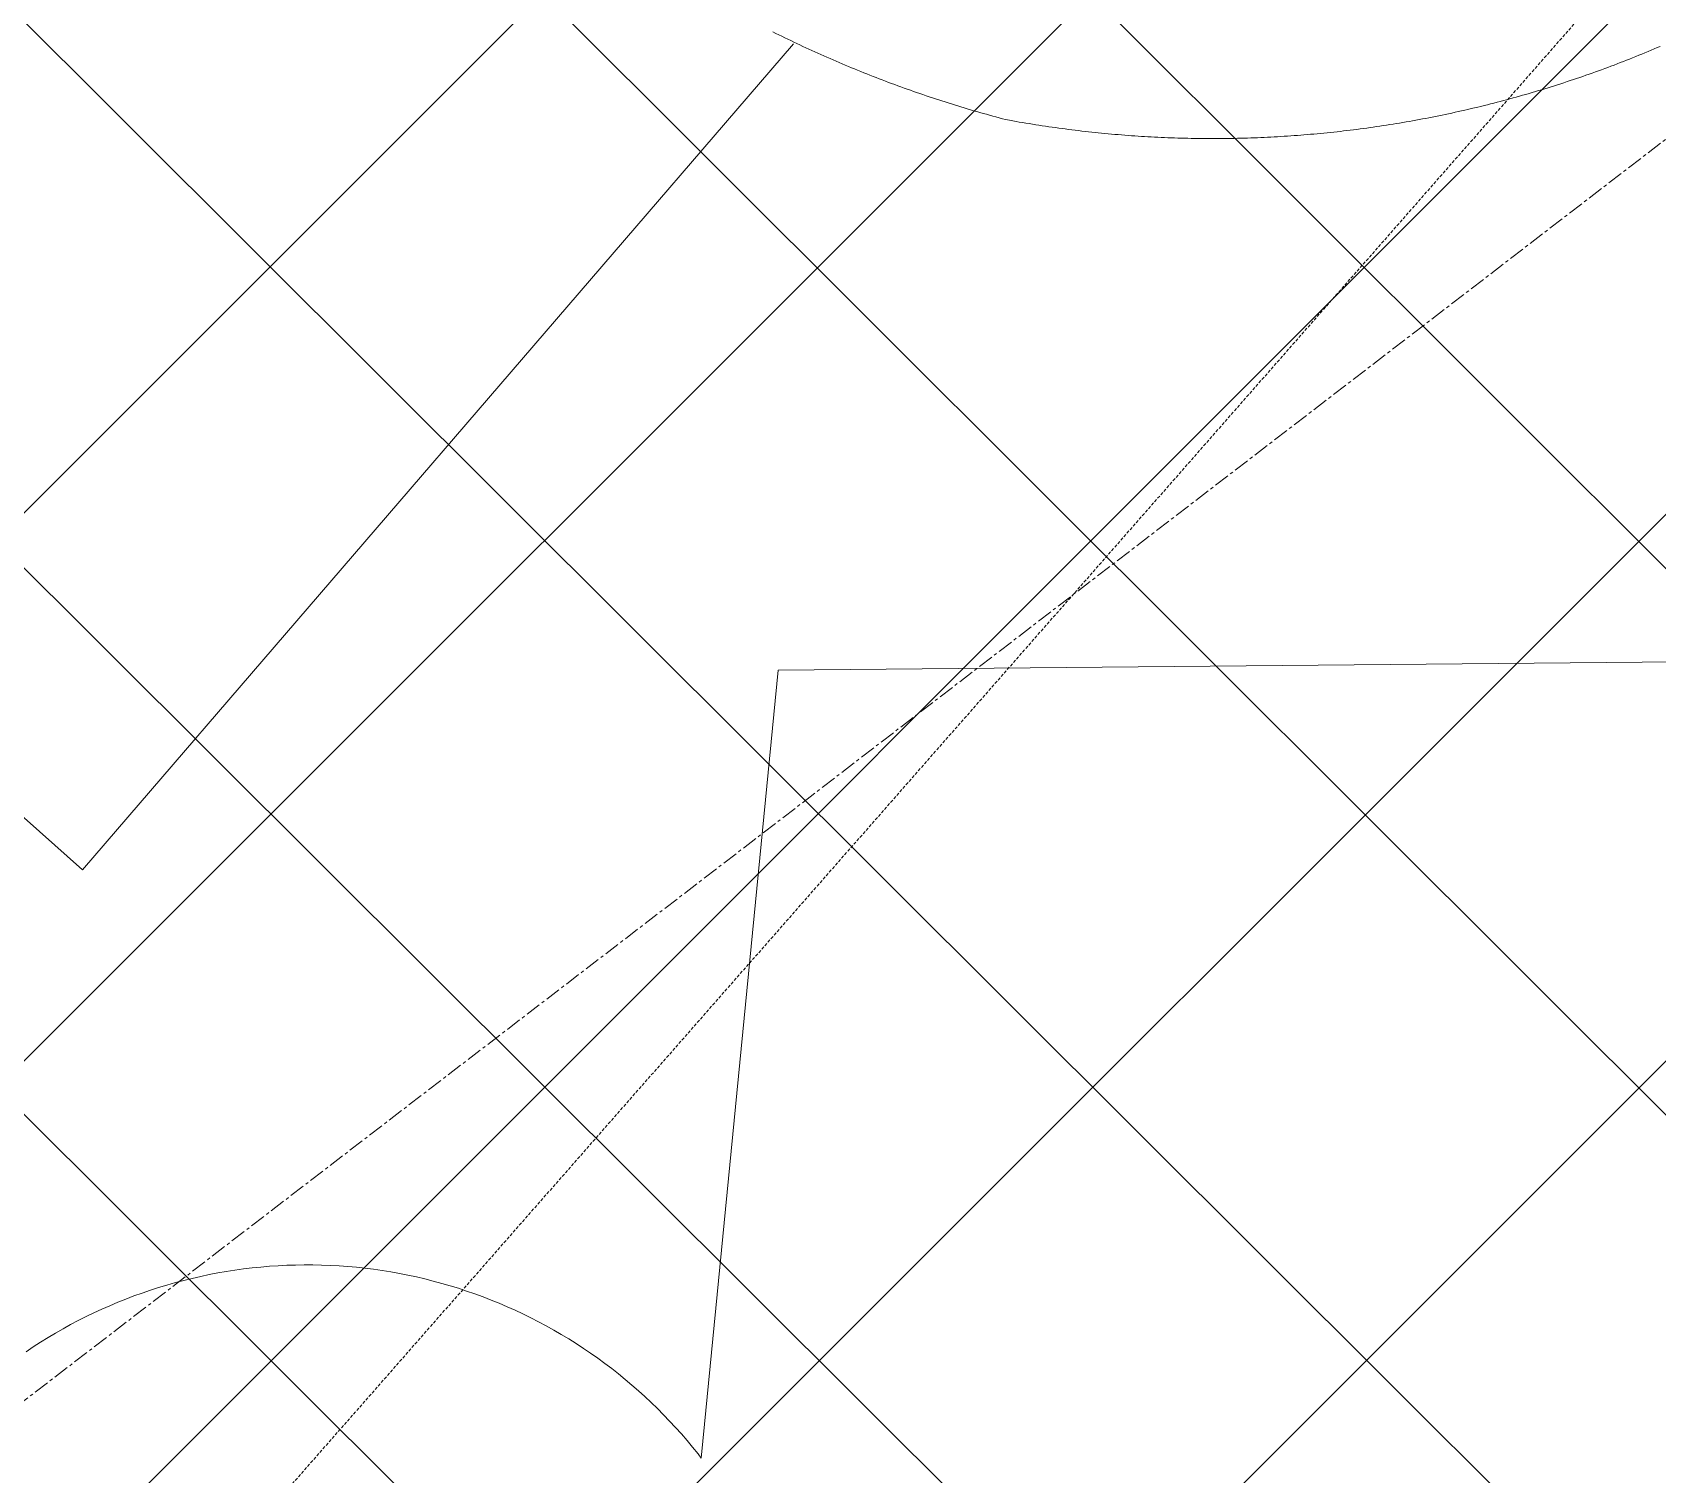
# Model space of a CAD drawing. Header units: millimetres. Extents: x 833924389 to 835767163, y 817400000 to 818811854.
# Drawn here: x 834249586 to 834275785, y 817767072 to 817790328 of the extents above; entities that cross this region are included whole.
import ezdxf

# ---------------------------------------------------------------- set-up
doc = ezdxf.new("R2010")
doc.units = ezdxf.units.MM
doc.header["$LTSCALE"] = 10
doc.header["$MEASUREMENT"] = 0
doc.linetypes.add('CENTER', pattern=[2, 1.25, -0.25, 0.25, -0.25])
doc.linetypes.add('HIDDEN', pattern=[0.375, 0.25, -0.125])
for name, color, linetype, lineweight in [('01_Base_Plan', 5, 'Continuous', 5), ('02_Buiding_Height_Limit', 1, 'CENTER', 18), ('12_AEL_Outline', 253, 'HIDDEN', 5)]:
    doc.layers.add(name, color=color, linetype=linetype, lineweight=lineweight)
doc.layers.add('_MTR', color=190, linetype='Continuous')

msp = doc.modelspace()

# ---------------------------------------------------------------- hatches: boundary and pattern name
at = {"layer": '_MTR'}
h = msp.add_hatch(dxfattribs=at)
h.set_pattern_fill('ANSI37', color=256, scale=50000, style=0)
h.set_pattern_definition([(45, (0, 0), (-4419.417382415922, 4419.417382415922), []), (135, (0, 0), (-4419.417382415922, -4419.417382415922), [])])
h.paths.add_polyline_path([(834719025.0676242, 818175044.075776), (834829436.1637323, 818440899.0154631), (834544329.9875726, 818440899.0154631), (834540047.6918651, 818430486.7932322), (834494662.9516805, 818320135.7028404), (834491212.3501357, 818312096.8899884), (834489639.5860337, 818307373.809575), (834488467.7132754, 818300887.678466), (834488287.0573709, 818295402.6064734), (834489123.4445984, 818289469.5896976), (834490523.0838149, 818284300.8385714), (834492959.6897802, 818278585.4277595), (834497359.5052412, 818271989.8078504), (834500943.2578423, 818268402.4543666), (834504241.8491156, 818265890.0219382), (834506773.0374651, 818264239.4954746), (834509304.2258146, 818262588.969011), (834549547.6363403, 818245865.156262), (834521788.9357352, 818162669.0288637), (834512956.6186229, 818145898.9397866), (834505350.3781369, 818132402.978609), (834498851.625464, 818120358.1720601), (834490645.3412085, 818106191.5494635), (834483043.1765755, 818093566.7455992), (834465497.3880057, 818066156.0749869), (834456186.300847, 818052465.0283059), (834449435.9111947, 818042521.66696), (834429928.4301713, 818015782.6322176), (834415902.0111922, 817997330.5279367), (834409718.1436859, 817989384.889797), (834403534.2761798, 817981439.2516572), (834394016.1354766, 817969342.6524115), (834384497.9947733, 817957246.0531657), (834384196.2479563, 817957465.7651209), (834383970.486986, 817957155.7107403), (834383668.7401689, 817957375.4226955), (834373771.4691136, 817944987.7532318), (834364116.6359974, 817932940.1560837), (834338369.9503223, 817901865.9044347), (834312960.6002681, 817923872.0998209), (834209698.3762193, 817804043.8972573), (834227751.7111311, 817788294.3273865), (834200289.8007177, 817756392.265157), (834200199.724341, 817740873.0267123), (834297136.0119622, 817740548.3312696), (834302265.9142908, 817746345.470729), (834311723.710097, 817738300.4580544), (834346243.1186241, 817778329.7402205), (834364573.705298, 817762532.4600164), (834407168.9888211, 817811985.372018), (834383971.3268652, 817831671.3361453), (834391017.2140669, 817839762.6321478), (834398063.1012684, 817847853.9281503), (834393622.2417772, 817851485.7044563), (834400812.4917518, 817859771.4107764), (834410480.1317945, 817870197.1213068), (834420147.7718372, 817880622.8318372), (834432126.5932153, 817893299.2699163), (834444105.4145935, 817905975.7079954), (834443206.2002442, 817906758.256021), (834448849.565658, 817912919.9467099), (834457587.7981888, 817922310.4511203), (834467322.5562106, 817932771.8674097), (834475815.8031626, 817941811.4303546), (834484309.0501144, 817950850.9932995), (834500967.9967005, 817969577.1101549), (834519622.9840564, 817991615.6157014), (834532610.7469565, 818008021.8481278), (834547321.4079989, 818027597.5088168), (834557595.9281648, 818042498.3314748), (834567870.4483306, 818057399.1541326), (834574643.1744547, 818067927.9632175), (834585340.6881095, 818084953.331677), (834592493.7733289, 818096984.115135), (834598987.1398113, 818108698.8436586), (834606301.2519822, 818122736.6486193), (834611699.1689881, 818133599.211997), (834616705.1358873, 818145548.4517179), (834618535.0408169, 818149916.4335908), (834621711.1027862, 818157497.6914387), (834627057.6022652, 818172444.2824591), (834631612.1834006, 818185176.9988407), (834639686.340077, 818207748.9860169)])

# ---------------------------------------------------------------- linework, layer by layer
at = {"layer": '01_Base_Plan', "linetype": 'Continuous', "flags": 128}
for points in [[(834243702, 817782786), (834250392, 817776824.999999), (834261853.34, 817790146.1500001)], [(834275830.1999999, 817790104.800001), (834275780.9, 817790083.699999), (834275731.7, 817790062.7), (834275682.3, 817790041.9), (834275632.9, 817790021.199999), (834275583.4, 817790000.700001), (834275533.9000001, 817789980.3000001), (834275484.3, 817789960.100001), (834275434.6, 817789939.999999), (834275384.9, 817789920.1), (834275335.1, 817789900.3), (834275285.3, 817789880.6999999), (834275235.4, 817789861.199999), (834275185.5, 817789841.800001), (834275135.5, 817789822.5999999), (834275085.4, 817789803.5), (834275035.3, 817789784.600001), (834274985.1, 817789765.799999), (834274934.9, 817789747.1999991), (834274884.6, 817789728.800001), (834274834.3, 817789710.4), (834274783.9000001, 817789692.299999), (834274733.5, 817789674.2), (834274683, 817789656.3000009), (834274632.5, 817789638.5999991), (834274581.9, 817789620.999999), (834274531.1999999, 817789603.599999), (834274480.5, 817789586.300001), (834274429.8000001, 817789569.2), (834274379, 817789552.200001), (834274328.1, 817789535.3), (834274277.2, 817789518.5999999), (834274226.3, 817789502.1), (834274175.3, 817789485.6999999), (834274124.3000001, 817789469.5), (834274073.1999999, 817789453.400001), (834274022, 817789437.4000001), (834273970.9, 817789421.599999), (834273919.6, 817789405.999999), (834273868.4000001, 817789390.5), (834273817, 817789375.0999999), (834273765.7, 817789359.9000001), (834273714.3, 817789344.9000009), (834273662.8000001, 817789330), (834273611.3, 817789315.3000009), (834273559.8000001, 817789300.7), (834273508.2, 817789286.1999999), (834273456.6, 817789272), (834273404.9, 817789257.8000001), (834273353.2, 817789243.799999), (834273301.5, 817789230), (834273249.7, 817789216.3), (834273197.9, 817789202.8), (834273146, 817789189.4), (834273094.1, 817789176.200001), (834273042.0999999, 817789163.1), (834272990.2, 817789150.2), (834272938.1, 817789137.3999989), (834272886.1, 817789124.8), (834272834, 817789112.400001), (834272781.9, 817789100), (834272729.7, 817789087.9000001), (834272677.5, 817789075.9000001), (834272625.3, 817789063.9999989), (834272573, 817789052.300001), (834272520.7, 817789040.8), (834272468.4, 817789029.4), (834272416, 817789018.200001), (834272363.6, 817789007.099999), (834272311.1, 817788996.200001), (834272258.7, 817788985.400001), (834272206.2, 817788974.8), (834272153.5999999, 817788964.299999), (834272101.1, 817788954), (834272048.5, 817788943.8), (834271995.9, 817788933.800001), (834271943.1999999, 817788924.0000011), (834271890.5, 817788914.3), (834271837.8, 817788904.6999999), (834271785.1, 817788895.300001), (834271732.3000001, 817788886.1), (834271679.6, 817788877), (834271626.7, 817788868.100001), (834271573.9, 817788859.3000009), (834271521, 817788850.6999999), (834271468.1, 817788842.3000001), (834271415.2, 817788834.000001), (834271362.3000001, 817788825.8), (834271309.3, 817788817.8), (834271256.3, 817788810.000001), (834271203.3000001, 817788802.300001), (834271150.3, 817788794.8000001), (834271097.3000001, 817788787.4), (834271044.2, 817788780.200001), (834270991.1, 817788773.1), (834270938, 817788766.1999999), (834270884.8, 817788759.500001), (834270831.6999999, 817788752.900001), (834270778.5, 817788746.5), (834270725.3000001, 817788740.2), (834270672.1, 817788733.999999), (834270618.9, 817788728.0999999), (834270565.6, 817788722.3000001), (834270512.4, 817788716.600001), (834270459.1, 817788711.100001), (834270405.8, 817788705.800001), (834270352.5, 817788700.6), (834270299.0999999, 817788695.5999991), (834270245.8000001, 817788690.7), (834270192.4000001, 817788686.0000011), (834270139.1, 817788681.3999989), (834270085.7, 817788676.9999989), (834270032.3, 817788672.700001), (834269978.9, 817788668.7), (834269925.5, 817788664.6999999), (834269872, 817788660.9), (834269818.6, 817788657.299999), (834269765.2, 817788653.899999), (834269711.6999999, 817788650.5), (834269658.1999999, 817788647.399999), (834269604.7, 817788644.400001), (834269551.3000001, 817788641.6), (834269497.8, 817788638.9000009), (834269444.3, 817788636.399999), (834269390.8000001, 817788634), (834269337.1999999, 817788631.8), (834269283.7, 817788629.699999), (834269230.2, 817788627.8000009), (834269176.6, 817788626.1), (834269123.1, 817788624.500001), (834269069.6, 817788623.1), (834269016, 817788621.8), (834268962.5, 817788620.6999999), (834268908.9000001, 817788619.7), (834268855.4, 817788619.000001), (834268801.8000001, 817788618.3), (834268748.2, 817788617.799999), (834268694.7, 817788617.5), (834268641.1, 817788617.3000001), (834268587.5, 817788617.3000001), (834268534, 817788617.5), (834268480.4, 817788617.799999), (834268426.9, 817788618.2), (834268373.3, 817788618.799999), (834268319.7, 817788619.6), (834268266.1999999, 817788620.6), (834268212.6, 817788621.5999999), (834268159.1, 817788622.9), (834268105.5, 817788624.299999), (834268052, 817788625.800001), (834267998.5, 817788627.599999), (834267944.9, 817788629.4), (834267891.4, 817788631.5), (834267837.9000001, 817788633.5999999), (834267784.4, 817788636), (834267730.9, 817788638.4999989), (834267677.4000001, 817788641.1000011), (834267623.9, 817788643.999999), (834267570.4, 817788646.9000001), (834267516.9000001, 817788650.1), (834267463.5, 817788653.3), (834267410, 817788656.8), (834267356.6, 817788660.399999), (834267303.1999999, 817788664.100001), (834267249.7, 817788668.099999), (834267196.3, 817788672.1), (834267142.9, 817788676.3000001), (834267089.5999999, 817788680.7), (834267036.1999999, 817788685.3), (834266982.8, 817788689.999999), (834266929.5, 817788694.800001), (834266876.2, 817788699.8), (834266822.8, 817788705), (834266769.5, 817788710.3000001), (834266716.3, 817788715.8), (834266663, 817788721.4000001), (834266609.7, 817788727.1999999), (834266556.5, 817788733.100001), (834266503.3, 817788739.1999999), (834266450.1, 817788745.5), (834266396.9000001, 817788751.9), (834266343.8000001, 817788758.5), (834266290.5999999, 817788765.2), (834266237.5, 817788772.0999999), (834266184.4, 817788779.100001), (834266131.3, 817788786.3000001), (834266078.3000001, 817788793.7), (834266025.2, 817788801.200001), (834265972.1999999, 817788808.800001), (834265919.2, 817788816.6), (834265866.3, 817788824.6), (834265813.3000001, 817788832.699999), (834265760.4, 817788841), (834265707.5, 817788849.400001), (834265654.6, 817788857.9999989), (834265601.8, 817788866.800001), (834265549, 817788875.700001), (834265496.2, 817788884.7), (834265443.4, 817788893.9), (834265390.7, 817788903.3), (834265338, 817788912.799999), (834265275.3, 817788924.3), (834265223.5, 817788937.999999), (834265171.6999999, 817788951.8000001), (834265120, 817788965.8), (834265068.3000001, 817788979.9000009), (834265016.7, 817788994.100001), (834264965.1, 817789008.5), (834264913.5, 817789023), (834264862, 817789037.599999), (834264810.6, 817789052.4000001), (834264759.1, 817789067.399999), (834264707.7, 817789082.5), (834264656.4, 817789097.7), (834264605.1, 817789113.0999999), (834264553.8, 817789128.599999), (834264502.6, 817789144.300001), (834264451.4, 817789160.1), (834264400.3, 817789176.0000011), (834264349.2, 817789192.1), (834264298.1, 817789208.3000001), (834264247.1, 817789224.7), (834264196.2, 817789241.2), (834264145.3, 817789257.8000001), (834264094.4, 817789274.599999), (834264043.6, 817789291.5), (834263992.8, 817789308.5999991), (834263942.1, 817789325.8), (834263891.4, 817789343.2), (834263840.8, 817789360.6999999), (834263790.2, 817789378.3), (834263739.7, 817789396.1), (834263689.2, 817789414.0000011), (834263638.8, 817789432), (834263588.4, 817789450.200001), (834263538.1, 817789468.499999), (834263487.8, 817789487), (834263437.5, 817789505.6), (834263387.4, 817789524.4), (834263337.3000001, 817789543.199999), (834263287.2, 817789562.3), (834263237.1999999, 817789581.4), (834263187.2, 817789600.6999999), (834263137.3, 817789620.200001), (834263087.4, 817789639.699999), (834263037.6, 817789659.499999), (834262987.9, 817789679.300001), (834262938.1999999, 817789699.3), (834262888.5, 817789719.4), (834262839, 817789739.700001), (834262789.4, 817789760.0999999), (834262740, 817789780.6), (834262690.6, 817789801.3000001), (834262641.1999999, 817789822.1), (834262591.9, 817789843.1), (834262542.7, 817789864.1999999), (834262493.5, 817789885.399999), (834262444.4000001, 817789906.7), (834262395.3, 817789928.200001), (834262346.3, 817789949.8999989), (834262297.4000001, 817789971.6), (834262248.5, 817789993.5), (834262199.7, 817790015.6), (834262150.9, 817790037.6999991), (834262102.1999999, 817790060.000001), (834262053.6, 817790082.5), (834262005, 817790105.1), (834261956.5, 817790127.8000009), (834261908.1, 817790150.599999), (834261859.7, 817790173.5999991), (834261811.4, 817790196.6999991), (834261763.1, 817790220.0000011), (834261714.9, 817790243.3), (834261666.8, 817790266.799999), (834261618.7, 817790290.5), (834261570.7, 817790314.300001), (834261522.8000001, 817790338.199999)], [(834292363.6, 817780328.6000011), (834261605.6999999, 817780046.8000009), (834260374.3000001, 817767388.3), (834260369.24, 817767336.26), (834260317, 817767403.5), (834260229, 817767512.700001), (834260139.1, 817767620.4), (834260047.4000001, 817767726.399999), (834259953.9, 817767830.9), (834259858.5, 817767933.700001), (834259761.4, 817768034.8000001), (834259662.5, 817768134.1999991), (834259561.9, 817768231.899999), (834259459.5, 817768327.8), (834259355.6, 817768421.9), (834259250, 817768514.1999999), (834259142.8000001, 817768604.5999991), (834259034.1, 817768693.1999999), (834258923.8, 817768779.8000001), (834258812, 817768864.4999989), (834258698.8000001, 817768947.2), (834258584.1, 817769027.899999), (834258468.1, 817769106.699999), (834258350.6999999, 817769183.3000001), (834258232, 817769257.9999989), (834258112, 817769330.499999), (834257990.6999999, 817769400.900001), (834257868.2, 817769469.2), (834257744.6, 817769535.399999), (834257619.8, 817769599.400001), (834257493.9, 817769661.1999999), (834257367, 817769720.799999), (834257239, 817769778.200001), (834257110.1, 817769833.3000001), (834256980.2, 817769886.1999999), (834256849.4, 817769936.799999), (834256717.8, 817769985.099999), (834256585.3000001, 817770031.099999), (834256452.1, 817770074.8), (834256318.1, 817770116.1), (834256183.4, 817770155.0999991), (834256048, 817770191.8000001), (834255912.0999999, 817770226), (834255775.5, 817770257.9), (834255638.4000001, 817770287.5), (834255500.9, 817770314.6), (834255362.8, 817770339.299999), (834255224.4, 817770361.5999999), (834255085.6, 817770381.5), (834254946.4, 817770398.9), (834254807, 817770414.0000011), (834254667.3, 817770426.5), (834254527.5, 817770436.699999), (834254387.5, 817770444.399999), (834254247.3000001, 817770449.7), (834254107.1, 817770452.500001), (834253966.9, 817770452.9), (834253826.6999999, 817770450.8), (834253686.5, 817770446.3), (834253546.5, 817770439.300001), (834253406.6, 817770429.9), (834253266.8, 817770418), (834253127.3000001, 817770403.7), (834252988.0999999, 817770387), (834252849.2, 817770367.799999), (834252710.6, 817770346.3), (834252572.5, 817770322.3), (834252434.8000001, 817770295.9), (834252297.5, 817770267.100001), (834252160.8, 817770235.9), (834252024.6, 817770202.299999), (834251889.1, 817770166.4), (834251754.1999999, 817770128.1), (834251620, 817770087.5), (834251486.5, 817770044.500001), (834251353.8000001, 817769999.199999), (834251221.9, 817769951.6), (834251090.9, 817769901.699999), (834250960.7, 817769849.5), (834250831.5, 817769795), (834250703.2, 817769738.299999), (834250576, 817769679.4000009), (834250449.8, 817769618.2), (834250324.7, 817769554.9), (834250200.7, 817769489.399999), (834250077.9, 817769421.700001), (834249956.2, 817769352), (834249835.9, 817769279.9999989), (834249716.7, 817769206.0999999), (834249598.9, 817769130.0000011), (834249482.5, 817769051.899999)]]:
    msp.add_lwpolyline(points, dxfattribs=at)
at = {"layer": '02_Buiding_Height_Limit', "ltscale": 20}
msp.add_line((834213475.5263113, 817740611.9573718), (834775809.5371548, 818172824.6775405), dxfattribs=at)
at = {"layer": '12_AEL_Outline', "ltscale": 20}
msp.add_lwpolyline([(834238782.1986291, 817749841.7834343), (834277869.0289091, 817794370.6354289), (834273308.3547505, 817798344.5036745), (834330101.6194078, 817864560.2498016), (834334758.4751042, 817860577.1953207), (834336284.366625, 817862355.039184), (834335522.2044954, 817862948.3256621), (834351119.195783, 817881238.1199489), (834357084.7314924, 817876150.8889487), (834398404.8976374, 817926734.5430751), (834403717.9435346, 817933428.4952695), (834422482.9884349, 817957041.6789904)], dxfattribs=at)

doc.saveas('drawing.dxf')
